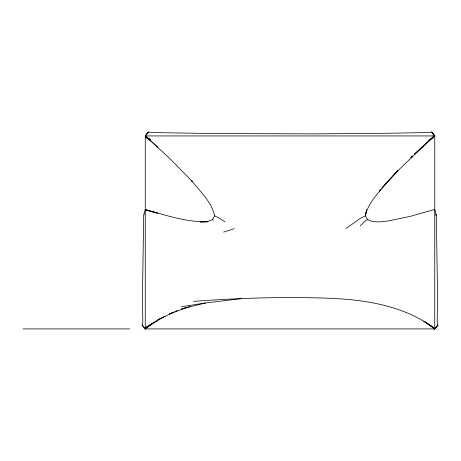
<?xml version="1.0" encoding="UTF-8"?>
<svg xmlns="http://www.w3.org/2000/svg" width="461" height="461" viewBox="0 0 461 461"><rect width="100%" height="100%" fill="white"/><g stroke="black" fill="none" stroke-linecap="round" stroke-linejoin="round"><path stroke-width="0.69" d="M213.351 219.989L212.388 219.707L207.26 221.626L200.495 221.972L207.888 221.747C186.44 222.346 165.66 215.229 145.267 209.432L143.688 215.627L142.489 294.539L142.806 321.991L142.547 324.653L142.069 325.31L145.267 328.923L434.752 328.923L437.95 325.31L437.472 324.653L437.212 321.991L437.529 294.539L436.331 215.627L434.752 209.432L410.895 216.186L389.199 220.802L379.835 221.897L372.759 221.626L367.636 219.707L366.668 219.989L364.225 221.937L360.335 225.815M435.887 215.552L436.181 214.025M367.636 219.707L365.417 215.863L366.691 209.72L365.314 215.477C368.633 201.976 379.443 191.955 387.822 181.386L397.999 170.34L382.1 187.852M147.825 132.981L148.171 132.077L154.326 132.601L214.734 133.557L316.649 133.869L384.993 133.292L425.693 132.601L431.853 132.077L434.752 136.214L432.453 137.787M212.388 219.707L214.601 215.863C211.714 201.774 200.051 191.586 191.569 180.631L192.197 181.386L169.631 158.382L145.267 135.932L147.987 132.232M152.395 323.466L145.267 328.923L145.267 135.932L148.171 132.077M193.516 301.373C233.641 298.388 273.897 296.942 314.131 297.818C355.794 298.538 400.367 302.629 434.752 328.641L423.838 321.19L434.752 328.923L437.65 325.068M157.846 147.168L145.267 135.932L148.333 132.209M432.556 327.241L434.752 328.923L437.812 325.195M381.068 189.004L379.224 191.096L380.671 189.465M381.99 187.955L399.07 169.544L434.187 135.932L414.422 154.176M414.422 154.187L422.172 147.168M422.691 146.679L434.752 135.932L431.853 132.077L434.752 136.214L432.453 137.735M149.652 325.253L145.267 328.923L142.207 325.195M428.718 140.974L434.752 135.932L431.686 132.209M429.266 140.132L434.752 135.932L431.548 132.324M151.012 324.377L145.267 328.641L157.328 320.407L145.267 327.788L165.153 316.05M345.79 228.662L360.629 218.186L365.417 215.863M432.453 137.557L434.752 135.932L434.752 328.923L432.556 327.091M161.54 317.865L157.328 320.182L174.437 311.861M175.704 311.25L177.6 310.334M173.18 312.258L169.389 313.987L190.116 306.329M223.591 232.102L234.228 228.662M186.786 307.28L181.45 309.003L205.548 302.958L241.76 298.595M437.489 325.408L437.95 325.31M181.455 306.726L205.577 302.929M150.753 140.519L145.267 135.932L434.752 135.932M23.05 328.923L129.702 328.923M142.069 325.31L142.53 325.408M214.601 215.863L219.396 218.186L225.003 221.891M150.695 140.265L145.267 137.067L150.695 140.386M147.566 137.787L145.267 136.214L149.865 139.625M148.713 138.571L149.865 139.355M428.171 323.887L431.461 326.405M145.267 135.932L150.753 140.132M432.654 327.051L434.752 328.923M143.838 214.025L144.028 214.451M412.353 156.049L410.803 157.455L412.353 156.054M149.462 325.178L145.267 328.923L149.462 325.184M157.328 213.109L145.267 209.813L157.328 213.132M434.187 328.923L430.004 325.011L434.187 328.923"/></g></svg>
